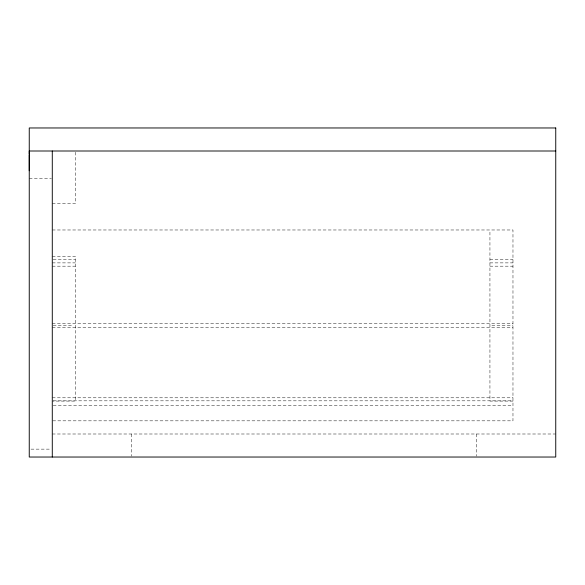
<?xml version="1.0" encoding="UTF-8"?>
<svg xmlns="http://www.w3.org/2000/svg" width="585" height="585" viewBox="0 0 585 585"><rect width="100%" height="100%" fill="white"/><g stroke="black" fill="none" stroke-linecap="round" stroke-linejoin="round"><path stroke-width="0.44" stroke-dasharray="2.92 2.19" d="M29.25 178.644L51.4 178.644M52.284 203.653L75.319 203.653L75.319 151.003M52.284 229.978L512.972 229.978L512.972 420.834L52.284 420.834M52.284 256.303L75.319 256.303L75.319 401.091L52.284 401.091M53.169 259.594L75.319 259.594M489.937 259.594L512.972 259.594M52.284 262.884L75.319 262.884M489.937 262.884L512.972 262.884M52.284 266.175L75.319 266.175M489.937 266.175L512.972 266.175M52.284 323.432L512.972 323.432M53.162 325.406L73.344 325.406M491.912 325.406L512.972 325.406M52.284 327.381L512.972 327.381M52.284 397.8L512.972 397.8M53.198 400.827L512.972 400.827M512.972 401.091L489.937 401.091L489.937 229.978M53.198 405.303L512.972 405.303M52.284 433.997L555.75 433.997M31.02 449.134L51.4 449.134M476.775 433.997L476.775 456.146M131.259 433.997L131.259 456.146"/><path stroke-width="0.88" d="M29.25 170.747L29.25 155.135M29.25 154.184L29.25 151.003L555.75 151.003M52.284 151.003L52.284 457.031M555.75 127.969L29.25 127.969L29.25 457.031L555.75 457.031L555.75 127.969"/></g></svg>
